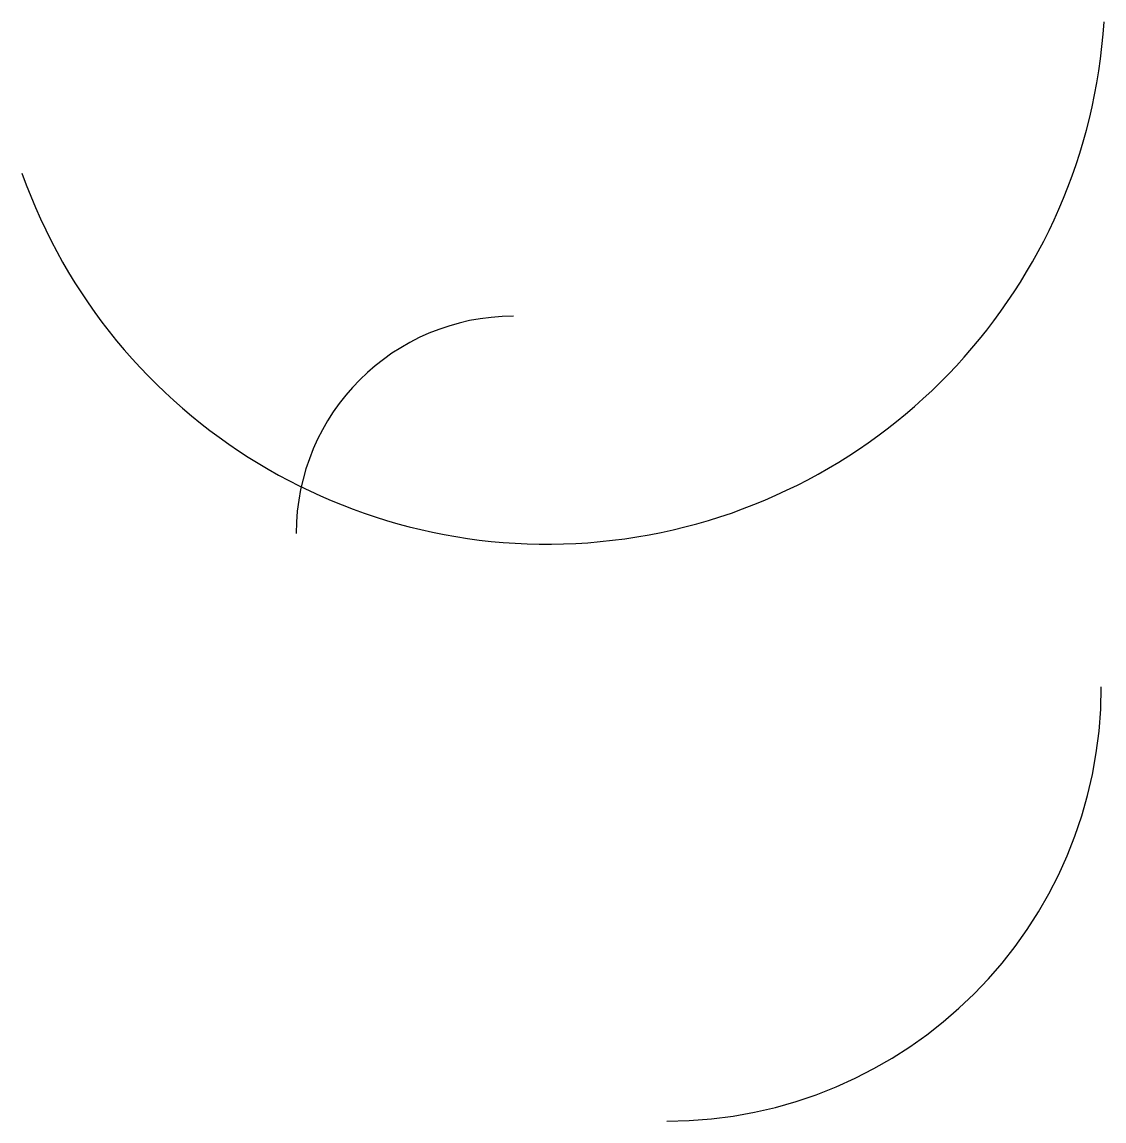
# Model space of a CAD drawing. Header units: millimetres. Extents: x 20.3 to 70.1, y 30 to 80.6.
import ezdxf

# ---------------------------------------------------------------- set-up
doc = ezdxf.new("R2010")
doc.units = ezdxf.units.MM
doc.layers.get('0').update_dxf_attribs({"linetype": 'CONTINUOUS', "lineweight": 25, "true_color": 0x000000})

msp = doc.modelspace()

# ---------------------------------------------------------------- linework, layer by layer
for centre, radius, start, end in [((44.5, 82.25), 25.676, 199.5485, 356.3734), ((42.929, 57.071), 10, 90, 180), ((50, 50), 20, 270, 0)]:
    msp.add_arc(centre, radius, start, end)

doc.saveas('drawing.dxf')
